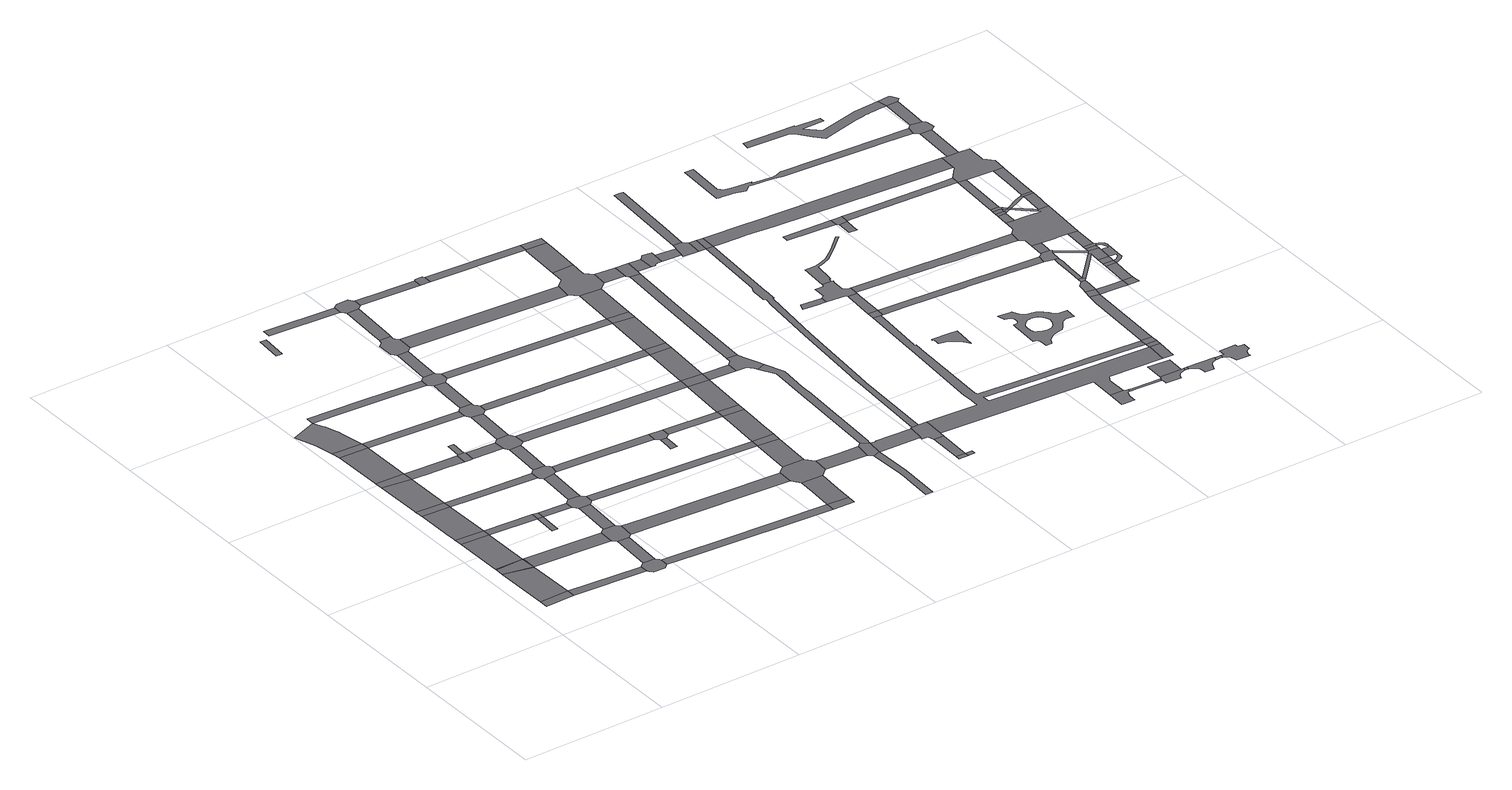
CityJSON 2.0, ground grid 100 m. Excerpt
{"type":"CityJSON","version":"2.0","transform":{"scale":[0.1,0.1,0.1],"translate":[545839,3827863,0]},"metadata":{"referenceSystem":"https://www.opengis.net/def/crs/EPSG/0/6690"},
"CityObjects":{
"road1":{"type":"Road","geometry":[{"type":"MultiSurface","lod":"1","boundaries":[[[0,1,2,3,4]]]}]},
"road2":{"type":"Road","attributes":{"RoadStructureAttribute.sectionType":"1"},"geometry":[{"type":"MultiSurface","lod":"1","boundaries":[[[5,1,0,6]]]}]},
"road3":{"type":"Road","attributes":{"RoadStructureAttribute.sectionType":"1"},"geometry":[{"type":"MultiSurface","lod":"1","boundaries":[[[5,6,7]]]}]},
"road4":{"type":"Road","geometry":[{"type":"MultiSurface","lod":"1","boundaries":[[[8,9,5,7,10]]]}]},
"road5":{"type":"Road","attributes":{"RoadStructureAttribute.sectionType":"1"},"geometry":[{"type":"MultiSurface","lod":"1","boundaries":[[[11,9,8]]]}]},
"road6":{"type":"Road","attributes":{"RoadStructureAttribute.sectionType":"1"},"geometry":[{"type":"MultiSurface","lod":"1","boundaries":[[[12,11,8,10,13,14]]]}]},
"road7":{"type":"Road","attributes":{"RoadStructureAttribute.sectionType":"1"},"geometry":[{"type":"MultiSurface","lod":"1","boundaries":[[[10,7,15]]]}]},
"road8":{"type":"Road"},
"road9":{"type":"Road"},
"road10":{"type":"Road","geometry":[{"type":"MultiSurface","lod":"1","boundaries":[[[16,12,14,17]]]}]},
"road11":{"type":"Road","attributes":{"RoadStructureAttribute.sectionType":"1"},"geometry":[{"type":"MultiSurface","lod":"1","boundaries":[[[18,19,20,16,17,21,22,23]]]}]},
"road12":{"type":"Road","attributes":{"RoadStructureAttribute.sectionType":"1"},"geometry":[{"type":"MultiSurface","lod":"1","boundaries":[[[4,3,24,25]]]}]},
"road13":{"type":"Road","geometry":[{"type":"MultiSurface","lod":"1","boundaries":[[[26,18,23,27]]]}]},
"road14":{"type":"Road","attributes":{"RoadStructureAttribute.sectionType":"1"},"geometry":[{"type":"MultiSurface","lod":"1","boundaries":[[[28,29,26,27,30]]]}]},
"road15":{"type":"Road","geometry":[{"type":"MultiSurface","lod":"1","boundaries":[[[31,28,30,32]]]}]},
"road16":{"type":"Road","attributes":{"RoadStructureAttribute.sectionType":"1"},"geometry":[{"type":"MultiSurface","lod":"1","boundaries":[[[15,7,33,34]]]}]},
"road17":{"type":"Road","attributes":{"RoadStructureAttribute.sectionType":"1"},"geometry":[{"type":"MultiSurface","lod":"1","boundaries":[[[35,17,14,36,37]]]}]},
"road18":{"type":"Road","attributes":{"RoadStructureAttribute.sectionType":"1"},"geometry":[{"type":"MultiSurface","lod":"1","boundaries":[[[38,39,31,32,40,41]]]}]},
"road19":{"type":"Road","geometry":[{"type":"MultiSurface","lod":"1","boundaries":[[[42,38,41,43]]]}]},
"road20":{"type":"Road","attributes":{"RoadStructureAttribute.sectionType":"1"},"geometry":[{"type":"MultiSurface","lod":"1","boundaries":[[[44,45,46,47,48,49,50,51,52,53,54,55,42,43]]]}]},
"road21":{"type":"Road","geometry":[{"type":"MultiSurface","lod":"1","boundaries":[[[36,56,57,58,59]]]}]},
"road22":{"type":"Road","geometry":[{"type":"MultiSurface","lod":"1","boundaries":[[[60,61,62,25,24,63,64,65,66,67,68,69,70,71]]]}]},
"road23":{"type":"Road","attributes":{"RoadStructureAttribute.sectionType":"1"},"geometry":[{"type":"MultiSurface","lod":"1","boundaries":[[[43,41,72]]]}]},
"road24":{"type":"Road","geometry":[{"type":"MultiSurface","lod":"1","boundaries":[[[37,36,59,73]]]}]},
"road25":{"type":"Road","attributes":{"RoadStructureAttribute.sectionType":"1"},"geometry":[{"type":"MultiSurface","lod":"1","boundaries":[[[74,60,71,75]]]}]},
"road26":{"type":"Road","attributes":{"RoadStructureAttribute.sectionType":"1"},"geometry":[{"type":"MultiSurface","lod":"1","boundaries":[[[76,77,32,30,78,79,80,81,82,83]]]}]},
"road27":{"type":"Road","attributes":{"RoadStructureAttribute.sectionType":"1"},"geometry":[{"type":"MultiSurface","lod":"1","boundaries":[[[84,85,86,27,23,87,88,89,90]]]}]},
"road28":{"type":"Road","attributes":{"RoadStructureAttribute.sectionType":"1"},"geometry":[{"type":"MultiSurface","lod":"1","boundaries":[[[73,59,91,92]]]}]},
"road29":{"type":"Road","geometry":[{"type":"MultiSurface","lod":"1","boundaries":[[[93,94,34,33,95,96,74,75,97,98,99,100,101,102]]]}]},
"road30":{"type":"Road","attributes":{"RoadStructureAttribute.sectionType":"1"},"geometry":[{"type":"MultiSurface","lod":"1","boundaries":[[[103,104,93,102,105,106]]]}]},
"road31":{"type":"Road","geometry":[{"type":"MultiSurface","lod":"1","boundaries":[[[107,83,82,108,109,110,111]]]}]},
"road32":{"type":"Road","geometry":[{"type":"MultiSurface","lod":"1","boundaries":[[[112,113,114,92,91,115,116,117,118,103,106,119,120,121,122,123,124,125]]]}]},
"road33":{"type":"Road","geometry":[{"type":"MultiSurface","lod":"1","boundaries":[[[126,127,128,107,111]]]}]},
"road34":{"type":"Road","attributes":{"RoadStructureAttribute.sectionType":"1"},"geometry":[{"type":"MultiSurface","lod":"1","boundaries":[[[72,41,129,130]]]}]},
"road35":{"type":"Road","attributes":{"RoadStructureAttribute.sectionType":"1"},"geometry":[{"type":"MultiSurface","lod":"1","boundaries":[[[131,132,133,134,112,125]]]}]},
"road36":{"type":"Road","attributes":{"RoadStructureAttribute.sectionType":"1"},"geometry":[{"type":"MultiSurface","lod":"1","boundaries":[[[110,109,135,136]]]}]},
"road37":{"type":"Road","attributes":{"RoadStructureAttribute.sectionType":"1"},"geometry":[{"type":"MultiSurface","lod":"1","boundaries":[[[137,138,139,52,140,141,142,143]]]}]},
"road38":{"type":"Road","geometry":[{"type":"MultiSurface","lod":"1","boundaries":[[[144,145,90,89,146,133,132,147,148,149,150,151,152,153]]]}]},
"road39":{"type":"Road","attributes":{"RoadStructureAttribute.sectionType":"1"},"geometry":[{"type":"MultiSurface","lod":"1","boundaries":[[[154,155,156,157,144,153]]]}]},
"road40":{"type":"Road","geometry":[{"type":"MultiSurface","lod":"1","boundaries":[[[158,159,160,161,162]]]}]},
"road41":{"type":"Road","geometry":[{"type":"MultiSurface","lod":"1","boundaries":[[[163,136,135,156,155,164,165,166]]]}]},
"road42":{"type":"Road","attributes":{"RoadStructureAttribute.sectionType":"1"},"geometry":[{"type":"MultiSurface","lod":"1","boundaries":[[[167,168,169,69,68,170,171,172]]]}]},
"road43":{"type":"Road","attributes":{"RoadStructureAttribute.sectionType":"1"},"geometry":[{"type":"MultiSurface","lod":"1","boundaries":[[[173,174,163,166,175]]]}]},
"road44":{"type":"Road","geometry":[{"type":"MultiSurface","lod":"1","boundaries":[[[176,177,178,130,129,179,173,175,180,181,182,183,184,185,186]]]}]},
"road45":{"type":"Road","attributes":{"RoadStructureAttribute.sectionType":"1"},"geometry":[{"type":"MultiSurface","lod":"1","boundaries":[[[187,100,99,188,189,190]]]}]},
"road46":{"type":"Road","attributes":{"RoadStructureAttribute.sectionType":"1"},"geometry":[{"type":"MultiSurface","lod":"1","boundaries":[[[191,192,176,186,193,194]]]}]},
"road47":{"type":"Road","attributes":{"RoadStructureAttribute.sectionType":"1"},"geometry":[{"type":"MultiSurface","lod":"1","boundaries":[[[195,150,149,196,197,198]]]}]},
"road48":{"type":"Road","geometry":[{"type":"MultiSurface","lod":"1","boundaries":[[[199,200,143,142,201,191,194,202,203,204,205,206,207,208]]]}]},
"road49":{"type":"Road","attributes":{"RoadStructureAttribute.sectionType":"1"},"geometry":[{"type":"MultiSurface","lod":"1","boundaries":[[[209,210,211,212]]]}]},
"road50":{"type":"Road","attributes":{"RoadStructureAttribute.sectionType":"1"},"geometry":[{"type":"MultiSurface","lod":"1","boundaries":[[[213,122,121,214,215,216]]]}]},
"road51":{"type":"Road","attributes":{"RoadStructureAttribute.sectionType":"1"},"geometry":[{"type":"MultiSurface","lod":"1","boundaries":[[[217,199,208,218,219]]]}]},
"road52":{"type":"Road","geometry":[{"type":"MultiSurface","lod":"1","boundaries":[[[220,221,222,223,224,225,226,227,228,217,219,229,230,231,232,233,234,235,236,237]]]}]},
"road53":{"type":"Road","attributes":{"RoadStructureAttribute.sectionType":"1"},"geometry":[{"type":"MultiSurface","lod":"1","boundaries":[[[238,239,220,237,240,241]]]}]},
"road54":{"type":"Road","geometry":[{"type":"MultiSurface","lod":"1","boundaries":[[[242,243,244,245,246,247]]]}]},
"road55":{"type":"Road","geometry":[{"type":"MultiSurface","lod":"1","boundaries":[[[198,197,242,247,248,249]]]}]},
"road56":{"type":"Road","attributes":{"RoadStructureAttribute.sectionType":"1"},"geometry":[{"type":"MultiSurface","lod":"1","boundaries":[[[250,251,252,253,254,255,165,164,256,257,258,259,260]]]}]},
"road57":{"type":"Road","geometry":[{"type":"MultiSurface","lod":"1","boundaries":[[[261,262,263,264,265,266,212,211,267,268,238,241,269,270,271,272]]]}]},
"road58":{"type":"Road","geometry":[{"type":"MultiSurface","lod":"1","boundaries":[[[172,171,273,274]]]}]},
"road59":{"type":"Road","attributes":{"RoadStructureAttribute.sectionType":"1"},"geometry":[{"type":"MultiSurface","lod":"1","boundaries":[[[275,276,277,172,274,278,279,280]]]}]},
"road60":{"type":"Road","attributes":{"RoadStructureAttribute.sectionType":"1"},"geometry":[{"type":"MultiSurface","lod":"1","boundaries":[[[281,182,181,282,283,284,285,286,287,288]]]}]},
"road61":{"type":"Road","geometry":[{"type":"MultiSurface","lod":"1","boundaries":[[[289,290,190,189,291,275,280,292,293,294,295]]]}]},
"road62":{"type":"Road","attributes":{"RoadStructureAttribute.sectionType":"1"},"geometry":[{"type":"MultiSurface","lod":"1","boundaries":[[[249,248,296,297]]]}]},
"road63":{"type":"Road","attributes":{"RoadStructureAttribute.sectionType":"1"},"geometry":[{"type":"MultiSurface","lod":"1","boundaries":[[[215,298,289,295,299]]]}]},
"road64":{"type":"Road","attributes":{"RoadStructureAttribute.sectionType":"1"},"geometry":[{"type":"MultiSurface","lod":"1","boundaries":[[[300,301,302,303,272,271,304,305]]]}]},
"road65":{"type":"Road","attributes":{"RoadStructureAttribute.sectionType":"1"},"geometry":[{"type":"MultiSurface","lod":"1","boundaries":[[[306,307,308,309,205,204,310,311,312]]]}]},
"road66":{"type":"Road","geometry":[{"type":"MultiSurface","lod":"1","boundaries":[[[216,215,299,313]]]}]},
"road67":{"type":"Road","attributes":{"RoadStructureAttribute.sectionType":"1"},"geometry":[{"type":"MultiSurface","lod":"1","boundaries":[[[296,314,216,313,315,316,317]]]}]},
"road68":{"type":"Road","attributes":{"RoadStructureAttribute.sectionType":"1"},"geometry":[{"type":"MultiSurface","lod":"1","boundaries":[[[233,232,318,319]]]}]},
"road69":{"type":"Road","attributes":{"RoadStructureAttribute.sectionType":"1"},"geometry":[{"type":"MultiSurface","lod":"1","boundaries":[[[320,293,292,321,322]]]}]},
"road70":{"type":"Road","geometry":[{"type":"MultiSurface","lod":"1","boundaries":[[[297,296,317,323]]]}]},
"road71":{"type":"Road","geometry":[{"type":"MultiSurface","lod":"1","boundaries":[[[324,305,304,325,326,327]]]}]},
"road72":{"type":"Road","attributes":{"RoadStructureAttribute.sectionType":"1"},"geometry":[{"type":"MultiSurface","lod":"1","boundaries":[[[328,329,330,331,332,333,334,335,336,337,338,339]]]}]},
"road73":{"type":"Road","attributes":{"RoadStructureAttribute.sectionType":"1"},"geometry":[{"type":"MultiSurface","lod":"1","boundaries":[[[259,340,297,323,341]]]}]},
"road74":{"type":"Road","geometry":[{"type":"MultiSurface","lod":"1","boundaries":[[[260,259,341,342]]]}]},
"road75":{"type":"Road","geometry":[{"type":"MultiSurface","lod":"1","boundaries":[[[343,344,345,322,321,346,347,332,331,348]]]}]},
"road76":{"type":"Road","attributes":{"RoadStructureAttribute.sectionType":"1"},"geometry":[{"type":"MultiSurface","lod":"1","boundaries":[[[287,349,350,260,342,351]]]}]},
"road77":{"type":"Road","geometry":[{"type":"MultiSurface","lod":"1","boundaries":[[[288,287,351,352]]]}]},
"road78":{"type":"Road","attributes":{"RoadStructureAttribute.sectionType":"1"},"geometry":[{"type":"MultiSurface","lod":"1","boundaries":[[[353,342,341,354,355,356]]]}]},
"road79":{"type":"Road","attributes":{"RoadStructureAttribute.sectionType":"1"},"geometry":[{"type":"MultiSurface","lod":"1","boundaries":[[[357,358,359,360,348,331,361,362,363,364]]]}]},
"road80":{"type":"Road","attributes":{"RoadStructureAttribute.sectionType":"1"},"geometry":[{"type":"MultiSurface","lod":"1","boundaries":[[[311,365,288,352,366]]]}]},
"road81":{"type":"Road","attributes":{"RoadStructureAttribute.sectionType":"1"},"geometry":[{"type":"MultiSurface","lod":"1","boundaries":[[[367,368,369,370,371,372,373,374,375,376,377,343,348]]]}]},
"road82":{"type":"Road","attributes":{"RoadStructureAttribute.sectionType":"1"},"geometry":[{"type":"MultiSurface","lod":"1","boundaries":[[[326,325,378,379]]]}]},
"road83":{"type":"Road","geometry":[{"type":"MultiSurface","lod":"1","boundaries":[[[312,311,366,380,381]]]}]},
"road84":{"type":"Road","geometry":[{"type":"MultiSurface","lod":"1","boundaries":[[[382,383,384,385]]]}]},
"road85":{"type":"Road","geometry":[{"type":"MultiSurface","lod":"1","boundaries":[[[386,387,388,356,355,389,390,375,374,391,392,393,394]]]}]},
"road86":{"type":"Road","attributes":{"RoadStructureAttribute.sectionType":"1"},"geometry":[{"type":"MultiSurface","lod":"1","boundaries":[[[395,382,385,396]]]}]},
"road87":{"type":"Road","geometry":[{"type":"MultiSurface","lod":"1","boundaries":[[[397,398,399,385,384]]]}]},
"road88":{"type":"Road","attributes":{"RoadStructureAttribute.sectionType":"1"},"geometry":[{"type":"MultiSurface","lod":"1","boundaries":[[[400,401,312,381,402]]]}]},
"road89":{"type":"Road","geometry":[{"type":"MultiSurface","lod":"1","boundaries":[[[403,364,363,404,405,406,407,395,396,408,409,410,411]]]}]},
"road90":{"type":"Road","geometry":[{"type":"MultiSurface","lod":"1","boundaries":[[[412,413,414,415,416,319,318,417,418,400,402,419,420,421,422,423,424,425,426]]]}]},
"road91":{"type":"Road","attributes":{"RoadStructureAttribute.sectionType":"1"},"geometry":[{"type":"MultiSurface","lod":"1","boundaries":[[[427,428,429,430,386,394,431,432,433,434,435,436]]]}]},
"road92":{"type":"Road","attributes":{"function":"3","RoadStructureAttribute.sectionType":"1"},"geometry":[{"type":"MultiSurface","lod":"1","boundaries":[[[378,437,412,426,438,439,440]]]}]},
"road93":{"type":"Road","attributes":{"function":"3","RoadStructureAttribute.sectionType":"1"},"geometry":[{"type":"MultiSurface","lod":"1","boundaries":[[[421,420,441,442]]]}]},
"road94":{"type":"Road","geometry":[{"type":"MultiSurface","lod":"1","boundaries":[[[379,378,440,443]]]}]},
"road95":{"type":"Road","geometry":[{"type":"MultiSurface","lod":"1","boundaries":[[[442,441,444,445,427,436,446,447,448]]]}]},
"road96":{"type":"Road","attributes":{"RoadStructureAttribute.sectionType":"1"},"geometry":[{"type":"MultiSurface","lod":"1","boundaries":[[[449,450,451,452,453,454,455,456,457,458,459,460,461,411,410,462,463,464,465,466,467,468,469,470,471]]]}]},
"road97":{"type":"Road","attributes":{"function":"3","RoadStructureAttribute.sectionType":"1"},"geometry":[{"type":"MultiSurface","lod":"1","boundaries":[[[448,447,472,473]]]}]},
"road98":{"type":"Road","geometry":[{"type":"MultiSurface","lod":"1","boundaries":[[[474,475,476,473,472,477,478,479,480,481,482,483,484,485,486,487,488,489,490]]]}]},
"road99":{"type":"Road","attributes":{"function":"3","RoadStructureAttribute.sectionType":"1"},"geometry":[{"type":"MultiSurface","lod":"1","boundaries":[[[491,488,487,492,493,494]]]}]},
"road100":{"type":"Road","geometry":[{"type":"MultiSurface","lod":"1","boundaries":[[[495,496,497,498,499,500]]]}]},
"road101":{"type":"Road","geometry":[{"type":"MultiSurface","lod":"1","boundaries":[[[501,502,503,504,505,494,493,506,507,508,509,510,511]]]}]},
"road102":{"type":"Road","attributes":{"function":"3","RoadStructureAttribute.sectionType":"1"},"geometry":[{"type":"MultiSurface","lod":"1","boundaries":[[[508,507,449,512]]]}]},
"road103":{"type":"Road","geometry":[{"type":"MultiSurface","lod":"1","boundaries":[[[513,514,515,516,517]]]}]},
"road104":{"type":"Road","geometry":[{"type":"MultiSurface","lod":"1","boundaries":[[[512,449,471,518]]]}]},
"road105":{"type":"Road","attributes":{"RoadStructureAttribute.sectionType":"1"},"geometry":[{"type":"MultiSurface","lod":"1","boundaries":[[[519,520,521,501,511,522,523]]]}]},
"road106":{"type":"Road","geometry":[{"type":"MultiSurface","lod":"1","boundaries":[[[524,525,526,527,528,529,530,531,532,533,534,535,536]]]}]},
"road107":{"type":"Road","attributes":{"RoadStructureAttribute.sectionType":"1"},"geometry":[{"type":"MultiSurface","lod":"1","boundaries":[[[537,538,513,517,539,540]]]}]},
"road108":{"type":"Road","geometry":[{"type":"MultiSurface","lod":"1","boundaries":[[[541,542,543,544,500,499,545,537,540,546,547,548,549,550,551,552]]]}]},
"road109":{"type":"Road","attributes":{"RoadStructureAttribute.sectionType":"1"},"geometry":[{"type":"MultiSurface","lod":"1","boundaries":[[[514,553,554,555,556,557,558,409,408,559,560,561,562,563,564,565,566,567,568,569,570,571,572,573,574,575,576,577,578,579,580,581,582,583,584,585,586,587,588,589,590,591,515]]]}]},
"road110":{"type":"Road","geometry":[{"type":"MultiSurface","lod":"1","boundaries":[[[561,592,593,594,595,596,597,598,599,562]]]}]},
"road111":{"type":"Road","attributes":{"RoadStructureAttribute.sectionType":"1"},"geometry":[{"type":"MultiSurface","lod":"1","boundaries":[[[600,601,602,603,604,605,606,607,608,609,610,611,612,613,614,615,616,617,618,619,541,552]]]}]},
"road112":{"type":"Road","attributes":{"RoadStructureAttribute.sectionType":"1"},"geometry":[{"type":"MultiSurface","lod":"1","boundaries":[[[620,621,598,597,622,623,624,625]]]}]},
"road113":{"type":"Road","attributes":{"RoadStructureAttribute.sectionType":"1"},"geometry":[{"type":"MultiSurface","lod":"1","boundaries":[[[626,627,628,629]]]}]},
"road114":{"type":"Road","geometry":[{"type":"MultiSurface","lod":"1","boundaries":[[[630,631,625,624,632,633,634,635,636,637,638,639,640,641]]]}]},
"road115":{"type":"Road","geometry":[{"type":"MultiSurface","lod":"1","boundaries":[[[642,643,644,645,646,647,648,649,650,651,652,653,654,655,656,657,658,659,660,661,662,663,664,665,666,667,668,669,670,671,672,673,674,675,676,677,678,679,680,681,682,683,684,685,686,687,688],[689,690,691,692,693,694,695,696,697,698,699,700,701,702,703,704,705,706,707,708,709,710]]]}]},
"road116":{"type":"Road","attributes":{"RoadStructureAttribute.sectionType":"1"},"geometry":[{"type":"MultiSurface","lod":"1","boundaries":[[[711,712,713,517,516,714,715,716,717,718,719,720,721,722]]]}]},
"road117":{"type":"Road","geometry":[{"type":"MultiSurface","lod":"1","boundaries":[[[723,724,725,630,641]]]}]},
"road118":{"type":"Road","attributes":{"RoadStructureAttribute.sectionType":"1"},"geometry":[{"type":"MultiSurface","lod":"1","boundaries":[[[640,639,726,727]]]}]},
"road119":{"type":"Road","attributes":{"RoadStructureAttribute.sectionType":"1"},"geometry":[{"type":"MultiSurface","lod":"1","boundaries":[[[728,729,730,731,732,733,547,546,734,735,736,737,738,739,740,741]]]}]},
"road120":{"type":"Road","geometry":[{"type":"MultiSurface","lod":"1","boundaries":[[[742,743,744,745,746]]]}]},
"road121":{"type":"Road","geometry":[{"type":"MultiSurface","lod":"1","boundaries":[[[747,629,628,746,745,748,749]]]}]},
"road122":{"type":"Road","geometry":[{"type":"MultiSurface","lod":"1","boundaries":[[[568,567,750,751]]]}]},
"road123":{"type":"Road","geometry":[{"type":"MultiSurface","lod":"1","boundaries":[[[727,726,752,753,754,755,756,757,758,759,760,761,762,763]]]}]},
"road124":{"type":"Road","attributes":{"RoadStructureAttribute.sectionType":"1"},"geometry":[{"type":"MultiSurface","lod":"1","boundaries":[[[578,568,751,764]]]}]},
"road125":{"type":"Road","geometry":[{"type":"MultiSurface","lod":"1","boundaries":[[[765,579,578,764,766]]]}]},
"road126":{"type":"Road","attributes":{"function":"3","RoadStructureAttribute.sectionType":"1"},"geometry":[{"type":"MultiSurface","lod":"1","boundaries":[[[767,768,769,770,771,518,471,772,773,774,775,776,777,778,779]]]}]},
"road127":{"type":"Road","attributes":{"RoadStructureAttribute.sectionType":"1"},"geometry":[{"type":"MultiSurface","lod":"1","boundaries":[[[780,763,762,781,782,783,784,785]]]}]},
"road128":{"type":"Road","attributes":{"RoadStructureAttribute.sectionType":"1"},"geometry":[{"type":"MultiSurface","lod":"1","boundaries":[[[786,787,788,765,766,789]]]}]},
"road129":{"type":"Road","geometry":[{"type":"MultiSurface","lod":"1","boundaries":[[[790,791,792,793,785,784,794,795,796,797,798,799,800,801,802,803,804]]]}]},
"road130":{"type":"Road","geometry":[{"type":"MultiSurface","lod":"1","boundaries":[[[805,786,789,806]]]}]},
"road131":{"type":"Road","attributes":{"RoadStructureAttribute.sectionType":"1"},"geometry":[{"type":"MultiSurface","lod":"1","boundaries":[[[807,808,809,810,805,806,811,812]]]}]},
"road132":{"type":"Road","geometry":[{"type":"MultiSurface","lod":"1","boundaries":[[[813,807,812,814,815]]]}]},
"road133":{"type":"Road","attributes":{"RoadStructureAttribute.sectionType":"1"},"geometry":[{"type":"MultiSurface","lod":"1","boundaries":[[[816,817,806,789,818,819,820,821]]]}]},
"road134":{"type":"Road","attributes":{"RoadStructureAttribute.sectionType":"1"},"geometry":[{"type":"MultiSurface","lod":"1","boundaries":[[[822,823,824,813,815,825,826,827]]]}]},
"road135":{"type":"Road","attributes":{"RoadStructureAttribute.sectionType":"1"},"geometry":[{"type":"MultiSurface","lod":"1","boundaries":[[[828,829,749,748,830,831,832]]]}]},
"road136":{"type":"Road","geometry":[{"type":"MultiSurface","lod":"1","boundaries":[[[833,834,835,722,721,822,827,836,837,838]]]}]},
"road137":{"type":"Road","attributes":{"RoadStructureAttribute.sectionType":"1"},"geometry":[{"type":"MultiSurface","lod":"1","boundaries":[[[839,840,841,842,843,844,845,846,847,848,849,850,851,852,853,854,855,856,857,858,859,860,861,862,863,864,865,866,867,868,869,870,871,872,873,874,875,876,877,878,879,880,881,882,883,884]]]}]},
"road138":{"type":"Road","attributes":{"RoadStructureAttribute.sectionType":"1"},"geometry":[{"type":"MultiSurface","lod":"1","boundaries":[[[885,886,833,838,887,888]]]}]},
"road139":{"type":"Road","geometry":[{"type":"MultiSurface","lod":"1","boundaries":[[[889,890,891,815,814,892,893,894]]]}]},
"road140":{"type":"Road","geometry":[{"type":"MultiSurface","lod":"1","boundaries":[[[821,820,895,896]]]}]},
"road141":{"type":"Road","geometry":[{"type":"MultiSurface","lod":"1","boundaries":[[[897,837,836,898,899,900]]]}]},
"road142":{"type":"Road","attributes":{"RoadStructureAttribute.sectionType":"1"},"geometry":[{"type":"MultiSurface","lod":"1","boundaries":[[[901,902,903,904,821,896]]]}]},
"road143":{"type":"Road","geometry":[{"type":"MultiSurface","lod":"1","boundaries":[[[905,904,903,906]]]}]},
"road144":{"type":"Road","attributes":{"RoadStructureAttribute.sectionType":"1"},"geometry":[{"type":"MultiSurface","lod":"1","boundaries":[[[907,905,906,908,909,910]]]}]},
"road145":{"type":"Road","attributes":{"RoadStructureAttribute.sectionType":"1"},"geometry":[{"type":"MultiSurface","lod":"1","boundaries":[[[911,912,913,914,915]]]}]},
"road146":{"type":"Road","geometry":[{"type":"MultiSurface","lod":"1","boundaries":[[[900,899,889,894,916,907,910,917,918,919]]]}]},
"road147":{"type":"Road","geometry":[{"type":"MultiSurface","lod":"1","boundaries":[[[920,913,912,921,922]]]}]},
"road148":{"type":"Road","attributes":{"RoadStructureAttribute.sectionType":"1"},"geometry":[{"type":"MultiSurface","lod":"1","boundaries":[[[923,920,922,924,925]]]}]},
"road149":{"type":"Road","geometry":[{"type":"MultiSurface","lod":"1","boundaries":[[[926,927,928,929,930,931,915,914,932,933,741,740,934,885,888,935,936,937,938,939]]]}]},
"road150":{"type":"Road","geometry":[{"type":"MultiSurface","lod":"1","boundaries":[[[940,900,919,941,942]]]}]},
"road151":{"type":"Road","geometry":[{"type":"MultiSurface","lod":"1","boundaries":[[[943,923,925,944,945]]]}]},
"road152":{"type":"Road","geometry":[{"type":"MultiSurface","lod":"1","boundaries":[[[946,940,942,947,948,949]]]}]},
"road153":{"type":"Road","geometry":[{"type":"MultiSurface","lod":"1","boundaries":[[[950,951,922,921,952,953]]]}]},
"road154":{"type":"Road","geometry":[{"type":"MultiSurface","lod":"1","boundaries":[[[954,955,956,957,958,959,960,961,962,963,947,942,964,965,966,967,968,969,970,917,910,971,972,973,974,975,976,977,978,906,903]]]}]},
"road155":{"type":"Road","geometry":[{"type":"MultiSurface","lod":"1","boundaries":[[[944,925,979,950,980]]]}]},
"road156":{"type":"Road","attributes":{"RoadStructureAttribute.sectionType":"1"},"geometry":[{"type":"MultiSurface","lod":"1","boundaries":[[[937,981,946,949,982,938]]]}]},
"road157":{"type":"Road","geometry":[{"type":"MultiSurface","lod":"1","boundaries":[[[980,950,953,983]]]}]},
"road158":{"type":"Road","attributes":{"RoadStructureAttribute.sectionType":"1"},"geometry":[{"type":"MultiSurface","lod":"1","boundaries":[[[831,984,985,943,945,986,987]]]}]},
"road159":{"type":"Road","attributes":{"RoadStructureAttribute.sectionType":"1"},"geometry":[{"type":"MultiSurface","lod":"1","boundaries":[[[988,989,990,991,992,993,994,995,996,997,998,999,1000,1001,1002,1003,1004,1005,1006,1007,1008,1009,1010,1011,1012,1013]]]}]},
"road160":{"type":"Road","geometry":[{"type":"MultiSurface","lod":"1","boundaries":[[[1014,1015,1016,1017,983,953,1018,1019,1020,927,926]]]}]},
"road161":{"type":"Road","geometry":[{"type":"MultiSurface","lod":"1","boundaries":[[[1021,1022,980,983,1023,1024]]]}]},
"road162":{"type":"Road","geometry":[{"type":"MultiSurface","lod":"1","boundaries":[[[1024,1025,1026,926,939,1027,1028,1029]]]}]},
"road163":{"type":"Road","geometry":[{"type":"MultiSurface","lod":"1","boundaries":[[[1030,1021,1024,1029,1031]]]}]},
"road164":{"type":"Road","geometry":[{"type":"MultiSurface","lod":"1","boundaries":[[[779,778,1032,1033,832,831,987,1034,1035,1036,1037,1038,1039,1040,1041,1042]]]}]},
"road165":{"type":"Road","attributes":{"RoadStructureAttribute.sectionType":"1"},"geometry":[{"type":"MultiSurface","lod":"1","boundaries":[[[1035,1043,1030,1031,1044,1045,1036]]]}]},
"road166":{"type":"Road","attributes":{"RoadStructureAttribute.sectionType":"1"},"geometry":[{"type":"MultiSurface","lod":"1","boundaries":[[[1046,1042,1041,1047]]]}]},
"road167":{"type":"Road","geometry":[{"type":"MultiSurface","lod":"1","boundaries":[[[1048,1049,862,861,1050,1046,1047,1051,1052,1053,1054,1055]]]}]},
"road168":{"type":"Road","attributes":{"RoadStructureAttribute.sectionType":"1"},"geometry":[{"type":"MultiSurface","lod":"1","boundaries":[[[1056,1057,1012,1058,1048,1055]]]}]},
"road169":{"type":"Road","geometry":[{"type":"MultiSurface","lod":"1","boundaries":[[[1059,1013,1012,1057,1060,1061]]]}]}
},
"vertices":[
[311,382,0],[112,379,0],[113,317,0],[313,323,0],[314,382,0],
[107,759,0],[308,712,0],
[308,718,0],
[302,826,0],[110,818,0],[306,826,0],
[110,828,0],
[107,1172,0],[303,1150,0],[303,1161,0],
[310,826,0],
[106,1233,0],[304,1219,0],
[102,1563,0],[105,1322,0],[105,1242,0],[302,1324,0],[299,1539,0],[299,1550,0],
[823,289,0],[825,347,0],
[100,1622,0],[299,1609,0],
[97,1963,0],[100,1633,0],[296,1933,0],
[95,2021,0],[294,2012,0],
[850,686,0],[856,792,0],
[305,1219,0],[641,1139,0],[644,1197,0],
[92,2382,0],[95,2032,0],[291,2359,0],[291,2369,0],
[82,2442,0],[289,2429,0],
[271,2516,0],[261,2572,0],[253,2618,0],[247,2639,0],[235,2675,0],[222,2709,0],[210,2738,0],[192,2776,0],[187,2785,0],[8,2718,0],[57,2570,0],[80,2452,0],
[632,982,0],[652,981,0],[672,980,0],[681,1137,0],
[859,374,0],[838,358,0],[827,349,0],[825,288,0],[833,279,0],[852,258,0],[932,253,0],[953,270,0],[963,279,0],[967,339,0],[958,349,0],[939,370,0],
[292,2429,0],
[684,1194,0],
[878,657,0],[958,654,0],
[597,1994,0],[298,2012,0],[377,1928,0],[383,1927,0],[402,1926,0],[544,1918,0],[664,1910,0],[669,1990,0],
[768,1580,0],[573,1592,0],[301,1609,0],[450,1540,0],[699,1523,0],[910,1509,0],[912,1571,0],
[880,1124,0],[882,1181,0],
[889,818,0],[865,799,0],[857,679,0],[859,676,0],[979,671,0],[980,672,0],[987,677,0],[997,785,0],[991,791,0],[969,815,0],
[909,1089,0],[890,822,0],[970,819,0],[988,1086,0],
[678,1995,0],[708,1908,0],[722,1907,0],[727,1986,0],[718,1992,0],
[915,1207,0],[894,1191,0],[884,1183,0],[882,1124,0],[889,1115,0],[907,1092,0],[908,1090,0],[988,1089,0],[1009,1105,0],[1019,1114,0],[1022,1173,0],[1016,1180,0],[1014,1182,0],[995,1202,0],
[727,2105,0],[707,2106,0],[687,2107,0],
[965,2326,0],[967,2385,0],
[1005,1331,0],[1016,1487,0],[933,1477,0],[924,1331,0],
[936,1895,0],[935,1974,0],
[594,2819,0],[354,2835,0],[192,2847,0],[427,2771,0],[739,2749,0],[984,2733,0],[988,2790,0],
[943,1599,0],[921,1579,0],[916,1500,0],[1034,1502,0],[1036,1502,0],[1040,1501,0],[1049,1562,0],[1044,1568,0],[1041,1571,0],[1023,1593,0],
[1031,1723,0],[1040,1863,0],[960,1860,0],[951,1728,0],
[468,3704,0],[456,3524,0],[478,3522,0],[499,3521,0],[511,3701,0],
[969,2000,0],[1075,1886,0],[1074,1966,0],[1049,2000,0],
[1387,310,0],[1357,312,0],[1164,325,0],[1165,263,0],[2122,200,0],[2126,262,0],
[989,2290,0],[970,2001,0],[1068,2276,0],
[998,2412,0],[977,2394,0],[968,2386,0],[966,2326,0],[1092,2295,0],[1101,2303,0],[1106,2361,0],[1093,2376,0],[1089,2381,0],[1078,2393,0],[1079,2408,0],
[1160,773,0],[1161,665,0],[2101,603,0],[2106,713,0],
[1015,2701,0],[1007,2567,0],[1087,2563,0],[1094,2694,0],
[1152,1554,0],[1153,1493,0],[1722,1454,0],[1726,1516,0],
[1020,2818,0],[1002,2802,0],[995,2722,0],[1095,2699,0],[1117,2717,0],[1127,2725,0],[1128,2786,0],[1117,2797,0],[1100,2814,0],[1099,2815,0],
[554,3787,0],[550,3727,0],[1047,3694,0],[1049,3754,0],
[1156,1164,0],[1157,1103,0],[2175,1037,0],[2180,1096,0],
[1041,3106,0],[1107,2948,0],[1117,3103,0],
[1053,3303,0],[1052,3300,0],[1049,3281,0],[1049,3278,0],[1021,3255,0],[1015,3250,0],[1015,3140,0],[1019,3135,0],[1040,3108,0],[1117,3105,0],[1137,3120,0],[1146,3127,0],[1151,3131,0],[1155,3242,0],[1148,3250,0],[1135,3264,0],[1128,3271,0],[1133,3301,0],
[1076,3661,0],[1055,3350,0],[1135,3325,0],[1158,3660,0],
[1747,1425,0],[1743,1339,0],[1741,1311,0],[1786,1309,0],[1788,1339,0],[1792,1423,0],
[1820,1448,0],[1824,1509,0],
[1855,1914,0],[1703,1924,0],[1494,1938,0],[1493,1938,0],[1148,1961,0],[1118,1963,0],[1113,1883,0],[1149,1880,0],[1698,1844,0],[2226,1809,0],[2231,1889,0],
[1188,3747,0],[1183,3756,0],[1166,3783,0],[1083,3780,0],[1063,3765,0],[1051,3756,0],[1048,3694,0],[1058,3683,0],[1178,3678,0],[1186,3686,0],[1187,3687,0],[1190,3747,0],
[2272,191,0],[2275,252,0],
[2145,549,0],[2137,428,0],[2126,271,0],[2283,373,0],[2283,374,0],[2294,540,0],
[1144,2360,0],[1145,2301,0],[1519,2279,0],[1520,2279,0],[1878,2257,0],[1879,2257,0],[2255,2235,0],[2258,2297,0],
[2158,757,0],[2109,716,0],[2104,602,0],[2346,587,0],[2354,697,0],[2353,698,0],[2308,752,0],
[2202,1422,0],[2205,1483,0],
[2175,1027,0],[2325,1023,0],
[1424,3733,0],[1415,3734,0],[1414,3734,0],[1405,3735,0],[1609,3661,0],[1613,3721,0],
[2149,2717,0],[2148,2717,0],[1562,2757,0],[1140,2785,0],[1141,2725,0],[2281,2646,0],[2283,2708,0],
[2329,1087,0],
[2196,1343,0],[2336,1195,0],[2346,1345,0],[2350,1412,0],
[2251,3060,0],[2265,3168,0],
[2515,687,0],[2639,569,0],[2654,679,0],
[2354,1474,0],
[1624,3734,0],[1679,3657,0],[1683,3717,0],[1675,3732,0],
[2728,298,0],[2720,549,0],[2720,552,0],[2720,557,0],[2670,541,0],[2677,348,0],[2677,346,0],[2678,311,0],[2677,248,0],[2677,210,0],[2664,10,0],[2714,8,0],
[2205,1492,0],[2375,1801,0],
[2381,1881,0],
[2684,706,0],[2670,693,0],[2657,681,0],[2653,556,0],[2662,548,0],[2734,667,0],
[2254,2227,0],[2254,2226,0],[2404,2225,0],
[2408,2287,0],
[2405,1879,0],[2440,1797,0],[2564,1790,0],[2569,1868,0],
[3010,656,0],[2775,670,0],[2775,666,0],[2740,667,0],[2735,557,0],[3004,545,0],[3012,544,0],[3026,655,0],
[2259,2306,0],[2430,2627,0],
[2735,672,0],[2736,685,0],[2737,694,0],[2778,1349,0],[2778,1359,0],[2775,1419,0],[2794,1617,0],[2742,1751,0],[2681,1727,0],[2737,1619,0],[2721,1348,0],
[2346,3615,0],[2349,3675,0],
[2431,2642,0],[2435,2698,0],
[3060,249,0],[3059,216,0],[3127,214,0],[3122,247,0],
[2601,1934,0],[2598,1897,0],[2594,1893,0],[2637,1785,0],[2668,1746,0],[2728,1787,0],[2697,1866,0],[2676,1920,0],[2673,1929,0],
[3067,481,0],[3134,478,0],
[3170,215,0],[3172,242,0],[3169,245,0],
[2305,3010,0],[2284,2717,0],[2454,3000,0],
[3026,665,0],[3011,539,0],[3010,525,0],[3011,525,0],[3053,522,0],[3136,517,0],[3143,663,0],[3083,665,0],[3038,665,0],
[2326,3313,0],[2320,3221,0],[2320,3219,0],[2317,3217,0],[2269,3172,0],[2255,3059,0],[2258,3056,0],[2507,3043,0],[2509,3044,0],[2515,3154,0],[2514,3154,0],[2469,3204,0],[2469,3207,0],[2470,3217,0],[2477,3314,0],
[2670,3007,0],[2649,2686,0],[2604,2018,0],[2606,2018,0],[2703,2482,0],[2710,2582,0],[2720,2737,0],[2726,2817,0],[2734,2924,0],[2741,3001,0],
[2345,3605,0],[2483,3421,0],[2491,3558,0],[2494,3606,0],
[2652,3033,0],[2660,3143,0],
[2498,3665,0],
[2655,3028,0],[2667,3012,0],[2743,3023,0],[2743,3028,0],[2751,3137,0],
[3219,2996,0],[3184,2483,0],[3172,2454,0],[3166,2428,0],[3164,2386,0],[3161,2340,0],[3174,2332,0],[3177,2331,0],[3164,2260,0],[3126,1874,0],[3081,1352,0],[3078,1315,0],[3073,1239,0],[3113,1235,0],[3118,1312,0],[3121,1352,0],[3166,1870,0],[3214,2316,0],[3223,2316,0],[3224,2329,0],[3228,2382,0],[3230,2422,0],[3269,2993,0],
[2836,3023,0],[2838,3131,0],
[2870,3158,0],[2860,3150,0],[2855,3145,0],[2859,3022,0],[2862,3021,0],[2867,3021,0],[2868,3024,0],[2870,3027,0],[2875,3031,0],[2882,3036,0],[2890,3038,0],[2892,3038,0],[2906,3037,0],[2923,3036,0],[2929,3116,0],[2930,3134,0],[2932,3151,0],
[2970,3112,0],[2926,3036,0],[3061,3026,0],[3074,3103,0],
[3308,2163,0],[3292,2125,0],[3286,2113,0],[3388,2103,0],[3446,2098,0],[3451,2149,0],
[3083,3143,0],[3081,3114,0],[3081,3109,0],[3080,3103,0],[3078,3103,0],[3060,3007,0],[3167,3000,0],[3174,3110,0],[3161,3123,0],[3157,3127,0],[3145,3139,0],
[3226,3106,0],
[3573,1846,0],[3569,1793,0],[3624,1789,0],[3635,1788,0],[3639,1841,0],
[3271,3103,0],
[3166,3799,0],[3130,3801,0],[3096,3321,0],[3160,3321,0],[3191,3797,0],
[3708,1394,0],[3707,1384,0],[3717,1383,0],[3716,1358,0],[3714,1334,0],[3721,1332,0],[3759,1323,0],[3791,1308,0],[3834,1276,0],[3857,1246,0],[3870,1219,0],[3885,1381,0],[3831,1386,0],
[3589,2071,0],[3588,2059,0],[3651,2045,0],[3653,2067,0],
[3542,2271,0],[3540,2250,0],[3480,2252,0],[3476,2165,0],[3581,2086,0],[3654,2084,0],[3657,2140,0],[3638,2141,0],[3611,2164,0],[3617,2249,0],[3618,2265,0],[3607,2266,0],
[3543,1424,0],[3538,1356,0],[3497,775,0],[3502,703,0],[3498,643,0],[3227,660,0],[3140,516,0],[4209,448,0],[4201,271,0],[4294,267,0],[4295,402,0],[4302,412,0],[4319,441,0],[4321,441,0],[4694,418,0],[4704,567,0],[3995,612,0],[3579,638,0],[3578,638,0],[3580,693,0],[3600,685,0],[4013,655,0],[4266,636,0],[4352,630,0],[4518,618,0],[4704,605,0],[4702,652,0],[4500,667,0],[4349,679,0],[4259,686,0],[4027,704,0],[3572,738,0],[3564,758,0],[3594,1344,0],[3595,1344,0],[3596,1357,0],[3599,1400,0],[3588,1401,0],[3589,1409,0],
[4195,147,0],[4209,144,0],[4285,140,0],[4288,191,0],[4300,231,0],[4317,237,0],[4326,255,0],[4305,260,0],
[3609,2291,0],[3619,2291,0],[3619,2296,0],[3622,2311,0],[3638,2436,0],[3640,2445,0],[3670,2453,0],[3701,2463,0],[3742,2480,0],[3789,2517,0],[3823,2544,0],[3933,2643,0],[3922,2655,0],[3812,2557,0],[3779,2531,0],[3733,2495,0],[3695,2479,0],[3676,2474,0],[3632,2460,0],[3558,2465,0],
[4373,249,0],[4351,250,0],[4329,236,0],[4374,233,0],[4545,223,0],[4546,241,0],
[3669,2839,0],[3664,2791,0],[4002,2765,0],[4005,2821,0],
[4558,259,0],[4556,240,0],[4551,212,0],[4550,184,0],[4654,180,0],[4663,204,0],[4667,208,0],[4678,219,0],[4699,231,0],[4727,237,0],[4728,255,0],[4709,256,0],
[4424,1254,0],[4389,1279,0],[4361,1284,0],[4326,1288,0],[4304,1306,0],[4301,1311,0],[4288,1333,0],[4273,1363,0],[4264,1364,0],[4182,1372,0],[4178,1372,0],[4181,1362,0],[4193,1322,0],[4224,1310,0],[4241,1292,0],[4239,1262,0],[4229,1245,0],[4217,1240,0],[4197,1237,0],[4196,1216,0],[4190,1124,0],[4184,1024,0],[4207,1016,0],[4212,1015,0],[4219,995,0],[4220,960,0],[4220,940,0],[4257,938,0],[4260,943,0],[4277,978,0],[4309,1003,0],[4331,1013,0],[4344,1019,0],[4371,1024,0],[4401,1032,0],[4421,1052,0],[4436,1072,0],[4453,1095,0],[4485,1112,0],[4510,1113,0],[4544,1108,0],[4550,1186,0],[4485,1187,0],[4467,1202,0],[4462,1210,0],[4447,1229,0],[4435,1243,0],[4298,1083,0],[4266,1098,0],[4251,1113,0],[4245,1130,0],[4243,1162,0],[4251,1190,0],[4255,1200,0],[4275,1218,0],[4299,1233,0],[4312,1235,0],[4322,1236,0],[4364,1229,0],[4385,1205,0],[4395,1194,0],[4398,1185,0],[4405,1162,0],[4398,1129,0],[4381,1101,0],[4358,1081,0],[4350,1080,0],[4333,1078,0],[4327,1079,0],
[4514,1784,0],[4229,1803,0],[4206,1804,0],[3807,1776,0],[4104,1754,0],[4184,1749,0],[4203,1747,0],[4238,1745,0],[4488,1727,0],[4671,1713,0],[4755,1707,0],[4767,1768,0],
[4717,381,0],[4600,392,0],[4567,395,0],
[4747,236,0],[4754,254,0],
[4608,2081,0],[4506,2087,0],[4434,2092,0],[4223,2105,0],[4178,2108,0],[4075,2114,0],[4125,2043,0],[4191,2038,0],[4219,2035,0],[4347,2024,0],[4389,2021,0],[4447,2016,0],[4774,1988,0],[4784,2070,0],
[4013,2647,0],[4068,2642,0],[4071,2685,0],[4076,2754,0],[4017,2747,0],
[4046,2819,0],[4080,2763,0],[4083,2817,0],
[4765,413,0],[4778,563,0],
[4751,234,0],[4772,226,0],[4789,213,0],[4804,193,0],[4809,171,0],[4809,147,0],[4872,144,0],[4879,167,0],[4892,194,0],[4908,209,0],[4939,221,0],[4949,245,0],
[4780,601,0],
[4707,657,0],[4783,653,0],
[4726,3013,0],[3627,3080,0],[3583,3083,0],[3531,3087,0],[3334,3099,0],[3325,2989,0],[3449,2982,0],[3505,2980,0],[3618,2969,0],[3697,2964,0],[4650,2894,0],[4939,2873,0],[4947,2999,0],
[4974,244,0],[4949,222,0],[4965,223,0],[4971,221,0],[4988,219,0],[4989,243,0],
[4746,1228,0],[4743,1206,0],[4733,1146,0],[4811,1217,0],
[5130,264,0],[5130,287,0],[5014,286,0],[5014,242,0],[5012,205,0],[5027,187,0],[5036,164,0],[5038,148,0],[5134,141,0],[5136,169,0],[5137,173,0],[5142,189,0],[5162,204,0],[5175,210,0],[5177,262,0],
[4756,1287,0],[4825,1275,0],
[4804,1394,0],[4778,1369,0],[4769,1361,0],[4763,1325,0],[4830,1351,0],[4833,1394,0],
[4806,1427,0],[4849,1412,0],[4835,1426,0],
[4943,1267,0],[4922,1269,0],[4912,1211,0],[4944,1208,0],[5009,1204,0],[5013,1263,0],
[4822,1688,0],[4820,1647,0],[4813,1535,0],[4844,1559,0],[4849,1634,0],[4852,1686,0],
[4770,2781,0],[4261,2808,0],[4258,2754,0],[4862,2721,0],[4866,2781,0],
[4795,1793,0],[4794,1783,0],[4772,1768,0],[4858,1764,0],[4870,1780,0],[4859,1788,0],
[3617,3762,0],[3603,3472,0],[3600,3416,0],[3618,3414,0],[3629,3413,0],[3647,3412,0],[3659,3411,0],[3670,3410,0],[3684,3408,0],[3711,3403,0],[3792,3380,0],[3836,3415,0],[3839,3417,0],[3853,3415,0],[3866,3413,0],[3867,3413,0],[3985,3400,0],[3988,3399,0],[3994,3399,0],[4065,3383,0],[4676,3343,0],[4775,3337,0],[4973,3323,0],[4982,3384,0],[4101,3437,0],[4092,3437,0],[4087,3437,0],[4080,3436,0],[4068,3432,0],[4053,3425,0],[4045,3421,0],[4039,3419,0],[4034,3417,0],[4032,3416,0],[4027,3416,0],[4023,3416,0],[4013,3416,0],[3874,3432,0],[3865,3433,0],[3879,3444,0],[3841,3449,0],[3833,3450,0],[3756,3460,0],[3690,3468,0],[3665,3503,0],[3678,3762,0],
[4802,1891,0],[4797,1823,0],[4861,1812,0],[4866,1886,0],
[5020,1624,0],[4975,1576,0],[4922,1519,0],[4926,1494,0],[4994,1567,0],[5036,1612,0],
[5087,1199,0],[5084,1262,0],
[4944,1723,0],[4937,1703,0],[5028,1633,0],[5039,1650,0],
[5086,1296,0],[5092,1372,0],[5097,1448,0],[5025,1445,0],
[5027,1478,0],[5099,1473,0],
[5031,1536,0],[5101,1492,0],[5103,1516,0],[5104,1531,0],
[4887,2195,0],[4892,2277,0],[4834,2275,0],[4828,2189,0],[4886,2185,0],
[5032,1549,0],[5111,1619,0],[5110,1624,0],[5111,1638,0],
[4836,2304,0],[4902,2281,0],[4894,2300,0],
[4838,2336,0],[4894,2309,0],[4896,2332,0],
[5075,2198,0],[5062,2183,0],[5074,2172,0],[5056,2173,0],[5022,2176,0],[4957,2180,0],[4826,2170,0],[4822,2107,0],[4807,1958,0],[4964,1880,0],[4979,1879,0],[5054,1874,0],[5123,1869,0],[5146,2193,0],
[5041,1678,0],[5112,1660,0],[5112,1674,0],
[4840,2361,0],[4915,2342,0],[4898,2357,0],
[5042,1705,0],[5125,1694,0],[5115,1699,0],[5112,1700,0],
[4919,2311,0],[4908,2306,0],[4918,2289,0],[4935,2297,0],
[5117,1451,0],[5152,1469,0],[5167,1487,0],[5167,1493,0],[5168,1505,0],[5177,1635,0],[5177,1645,0],[5178,1649,0],[5170,1664,0],[5142,1686,0],[5129,1672,0],[5132,1671,0],[5153,1654,0],[5156,1643,0],[5157,1638,0],[5163,1614,0],[5131,1617,0],[5109,1531,0],[5125,1529,0],[5156,1527,0],[5150,1506,0],[5149,1501,0],[5147,1499,0],[5124,1481,0],[5121,1480,0],
[4906,2322,0],[4939,2320,0],
[5044,1723,0],[5116,1761,0],
[4955,2306,0],
[4852,2526,0],[4843,2409,0],[4904,2456,0],[4922,2717,0],
[4833,3722,0],[4570,3665,0],[4555,3662,0],[4471,3746,0],[4622,3745,0],[4623,3781,0],[4453,3792,0],[4449,3804,0],[4090,3825,0],[4081,3766,0],[4376,3749,0],[4410,3712,0],[4470,3639,0],[4519,3579,0],[4647,3610,0],[4786,3641,0],[4812,3646,0],[4835,3649,0],[4856,3653,0],[4869,3655,0],[4883,3657,0],[4902,3658,0],[4932,3660,0],[4966,3662,0],[5024,3663,0],[5010,3736,0],
[5049,2221,0],[5031,2237,0],[5004,2262,0],[4956,2305,0],[4988,2249,0],[5028,2213,0],[5053,2190,0],
[5078,2385,0],[5027,2362,0],[5031,2341,0],[5087,2367,0],
[5082,2291,0],[5080,2275,0],[5150,2249,0],[5153,2293,0],[5158,2362,0],
[5088,2390,0],[5159,2385,0],
[4939,2860,0],[4932,2853,0],[4961,2715,0],[5109,2705,0],[5181,2701,0],[5186,2793,0],[5134,2849,0],[5134,2863,0],[5142,2986,0],[5064,2991,0],[4983,2997,0],
[5097,2519,0],[5168,2511,0],[5180,2690,0],
[5002,3295,0],[5083,3292,0],
[5012,3411,0],[4989,3390,0],[4987,3310,0],[5109,3308,0],[5118,3314,0],[5110,3374,0],[5104,3381,0],[5091,3396,0],
[5097,3507,0],[5104,3664,0],[5017,3511,0],
[5096,3741,0],[5130,3689,0],[5105,3737,0]
]}
